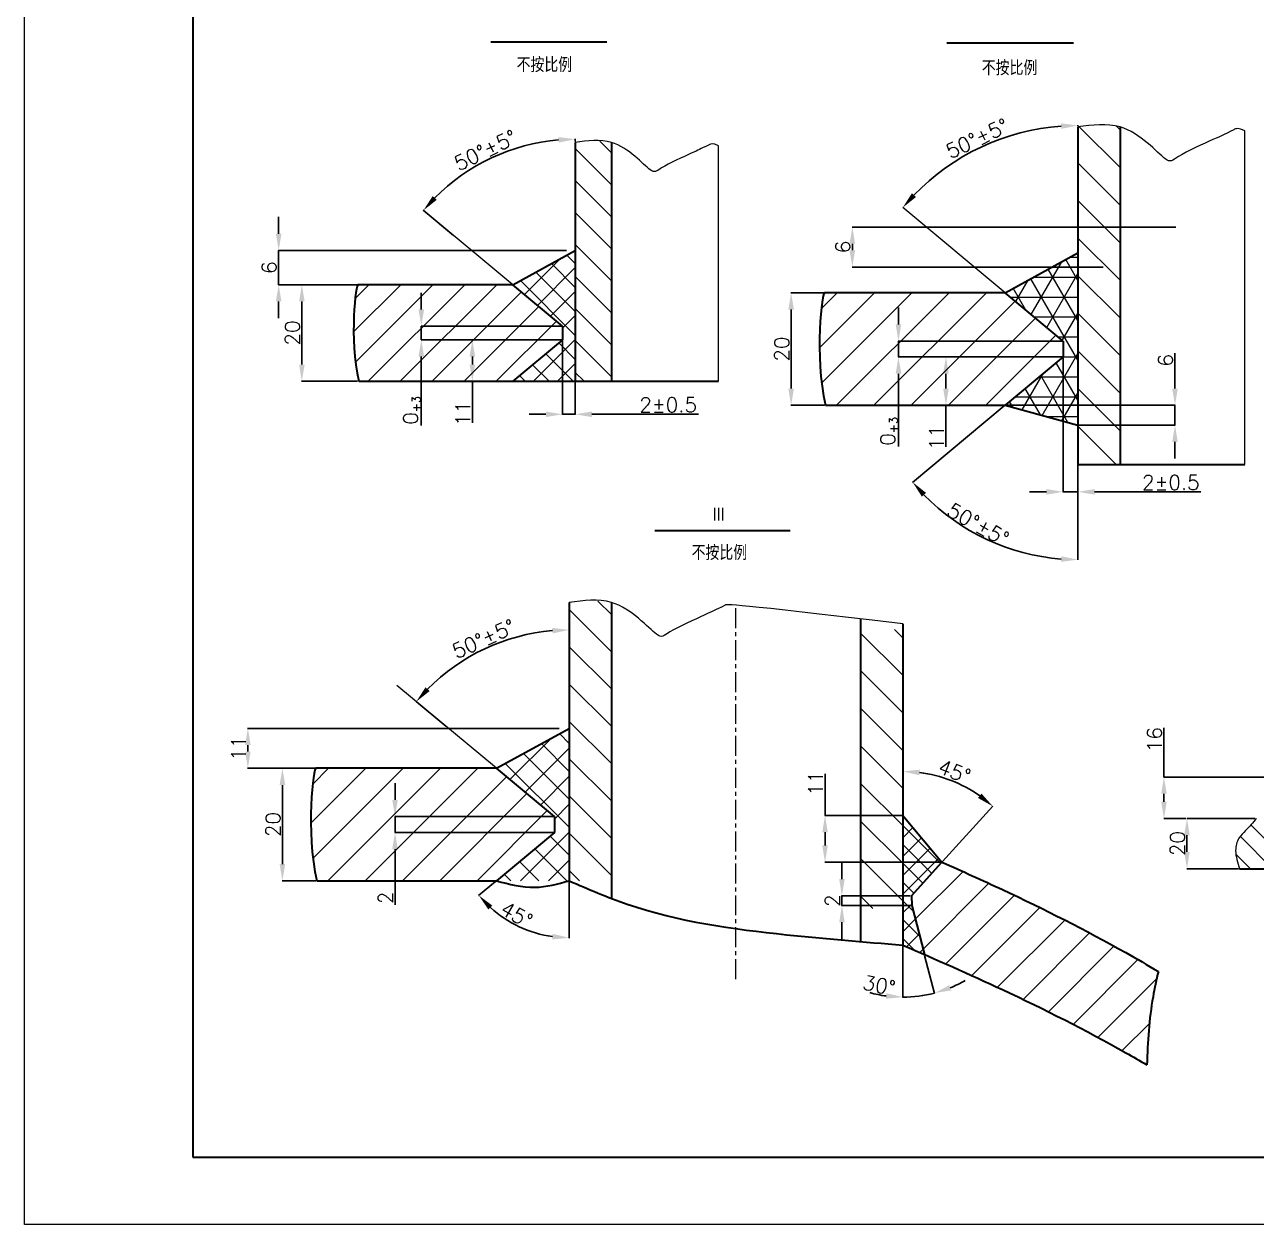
# Model space of a CAD drawing. Header units: millimetres. Extents: x 88585 to 143430, y -18275 to 16697.
# Drawn here: x 88585 to 94473, y -2394 to 3338 of the extents above; entities that cross this region are included whole.
import ezdxf
from ezdxf.enums import TextEntityAlignment as Align

# ---------------------------------------------------------------- set-up
doc = ezdxf.new("R2010")
doc.units = ezdxf.units.MM
doc.header["$PDMODE"] = 35
doc.linetypes.add('CENTER', pattern=[50.8, 31.75, -6.35, 6.35, -6.35])
doc.linetypes.add('CENTERX2', pattern=[4, 2.5, -0.5, 0.5, -0.5])
doc.layers.get('Defpoints').update_dxf_attribs({"lineweight": 15})
for name, color, linetype, lineweight in [('中心线', 1, 'CENTERX2', 15), ('图层1', 3, 'Continuous', 15), ('图层2', 1, 'CENTER', 15), ('粗实线', 250, 'Continuous', 30)]:
    doc.layers.add(name, color=color, linetype=linetype, lineweight=lineweight)
doc.layers.add('细线', color=7, linetype='Continuous')
doc.styles.get("Standard").update_dxf_attribs({"font": 'txt.shx', "height": 70, "bigfont": 'hzj.shx'})
doc.dimstyles.new('ISO-25', dxfattribs={"dimtxt": 2.5, "dimasz": 80, "dimexe": 1.25, "dimexo": 10.625, "dimgap": 20, "dimtad": 1, "dimtxsty": 'Standard', "dimcen": 2.5, "dimadec": 0, "dimazin": 0, "dimtfac": 1, "dimtmove": 0, "dimatfit": 3, "dimfxl": 0, "dimarcsym": 0})
doc.dimstyles.new('ISO-25$0', dxfattribs={"dimscale": 0.5, "dimtxt": 400, "dimasz": 3, "dimexe": 0.5, "dimexo": 0.625, "dimgap": 3, "dimtad": 1, "dimzin": 9, "dimdsep": 46, "dimtxsty": 'Standard', "dimcen": 2.5, "dimadec": 0, "dimazin": 0, "dimtfac": 1, "dimtmove": 0, "dimatfit": 3, "dimfxl": 0, "dimtolj": 1, "dimtzin": 0, "dimarcsym": 0})

# ---------------------------------------------------------------- blocks, each defined once
blk = doc.blocks.new('*D55')
at = {"layer": 'Defpoints', "color": 0}
for p in [(91157, 1897.3), (90481.7, 1832.5), (91157, 1832.5)]:
    blk.add_point(p, dxfattribs=at)
at = {"layer": '图层1', "color": 0, "lineweight": -2}
for p, q in [((90481.7, 1977.3), (90481.7, 2057.3)), ((91152, 1897.3), (90480.4, 1897.3)), ((90481.7, 1897.3), (90481.7, 1832.5)), ((91152, 1832.5), (90480.4, 1832.5)), ((90481.7, 1752.5), (90481.7, 1423.5))]:
    blk.add_line(p, q, dxfattribs=at)
at = {"layer": '图层1', "color": 0}
for points in [[(90468.3, 1977.3), (90495, 1977.3), (90481.7, 1897.3)], [(90468.3, 1752.5), (90495, 1752.5), (90481.7, 1832.5)]]:
    blk.add_solid(points, dxfattribs=at)
at = {"layer": '图层1', "color": 0, "insert": (90436.7, 1495.4), "char_height": 70, "attachment_point": 5, "rotation": 90}
blk.add_mtext('\\A1;0{\\H0.56x;\\S^ +3;}', dxfattribs=at)
blk = doc.blocks.new('*D56')
at = {"layer": 'Defpoints', "color": 0}
for p in [(91157, 1832.5), (91217.5, 1634.3), (91217.5, 1476.5)]:
    blk.add_point(p, dxfattribs=at)
at = {"layer": '图层1', "color": 0, "lineweight": -2}
for p, q in [((91157, 1827.5), (91157, 1475.3)), ((91217.5, 1629.3), (91217.5, 1475.3)), ((91077, 1476.5), (90997, 1476.5)), ((91157, 1476.5), (91217.5, 1476.5)), ((91297.5, 1476.5), (91806, 1476.5))]:
    blk.add_line(p, q, dxfattribs=at)
at = {"layer": '图层1', "color": 0}
for points in [[(91077, 1489.8), (91077, 1463.2), (91157, 1476.5)], [(91297.5, 1489.8), (91297.5, 1463.2), (91217.5, 1476.5)]]:
    blk.add_solid(points, dxfattribs=at)
at = {"layer": '图层1', "color": 0, "insert": (91661.8, 1521.5), "char_height": 70, "attachment_point": 5}
blk.add_mtext('2%%p0.5', dxfattribs=at)
blk = doc.blocks.new('*D57')
at = {"layer": 'Defpoints', "color": 0}
for p in [(91157, 1832.5), (90725.7, 1634.3), (90918.9, 1634.3)]:
    blk.add_point(p, dxfattribs=at)
at = {"layer": '图层1', "color": 0, "lineweight": -2}
for p, q in [((91152, 1832.5), (90724.4, 1832.5)), ((90725.7, 1752.5), (90725.7, 1714.3)), ((90913.9, 1634.3), (90724.4, 1634.3)), ((90725.7, 1634.3), (90725.7, 1435.3))]:
    blk.add_line(p, q, dxfattribs=at)
at = {"layer": '图层1', "color": 0}
for points in [[(90712.4, 1752.5), (90739, 1752.5), (90725.7, 1832.5)], [(90712.4, 1714.3), (90739, 1714.3), (90725.7, 1634.3)]]:
    blk.add_solid(points, dxfattribs=at)
at = {"layer": '图层1', "color": 0, "insert": (90680.7, 1480.3), "char_height": 70, "attachment_point": 5, "rotation": 90}
blk.add_mtext('11', dxfattribs=at)
blk = doc.blocks.new('*D62')
at = {"layer": 'Defpoints', "color": 0}
for p in [(91217.5, 2775.5), (90945.6, 2751), (90639.6, 2328.1), (90918.9, 2095.5), (91217.5, 1634.3)]:
    blk.add_point(p, dxfattribs=at)
at = {"layer": '图层1', "color": 0, "lineweight": -2}
for p, q in [((91217.5, 2780.5), (91217.5, 2792.2)), ((90635.7, 2331.3), (90491, 2451.8))]:
    blk.add_line(p, q, dxfattribs=at)
blk.add_arc((91217.5, 1846.9), 944.1, 94.85666, 135.36368, dxfattribs=at)
at = {"layer": '图层1', "color": 0}
for points in [[(91137, 2800.9), (91138.2, 2774.3), (91217.5, 2791)], [(90555.6, 2501.3), (90535.9, 2519.2), (90492, 2451)]]:
    blk.add_solid(points, dxfattribs=at)
at = {"layer": '图层1', "color": 0, "insert": (90788, 2737.8), "char_height": 70, "attachment_point": 5, "rotation": 25.74165}
blk.add_mtext('50%%d%%p5%%d', dxfattribs=at)
blk = doc.blocks.new('*D63')
at = {"layer": 'Defpoints', "color": 0}
for p in [(91181, 2259.2), (89799.8, 2095.5), (90882.4, 2095.5)]:
    blk.add_point(p, dxfattribs=at)
at = {"layer": '图层1', "color": 0, "lineweight": -2}
for p, q in [((89799.8, 2339.2), (89799.8, 2419.2)), ((91176, 2259.2), (89798.6, 2259.2)), ((89799.8, 2259.2), (89799.8, 2095.5)), ((90877.4, 2095.5), (89798.6, 2095.5)), ((89799.8, 2015.5), (89799.8, 1935.5))]:
    blk.add_line(p, q, dxfattribs=at)
at = {"layer": '图层1', "color": 0}
for points in [[(89786.5, 2339.2), (89813.2, 2339.2), (89799.8, 2259.2)], [(89786.5, 2015.5), (89813.2, 2015.5), (89799.8, 2095.5)]]:
    blk.add_solid(points, dxfattribs=at)
at = {"layer": '图层1', "color": 0, "insert": (89754.8, 2177.4), "char_height": 70, "attachment_point": 5, "rotation": 90}
blk.add_mtext('6', dxfattribs=at)
blk = doc.blocks.new('*D64')
at = {"layer": 'Defpoints', "color": 0}
for p in [(90033.1, 2095.5), (89910.6, 1634.3), (90182.4, 1634.3)]:
    blk.add_point(p, dxfattribs=at)
at = {"layer": '图层1', "color": 0, "lineweight": -2}
for p, q in [((90028.1, 2095.5), (89909.3, 2095.5)), ((89910.6, 2015.5), (89910.6, 1714.3)), ((90177.4, 1634.3), (89909.3, 1634.3))]:
    blk.add_line(p, q, dxfattribs=at)
at = {"layer": '图层1', "color": 0}
for points in [[(89897.3, 2015.5), (89923.9, 2015.5), (89910.6, 2095.5)], [(89897.3, 1714.3), (89923.9, 1714.3), (89910.6, 1634.3)]]:
    blk.add_solid(points, dxfattribs=at)
at = {"layer": '图层1', "color": 0, "insert": (89865.6, 1864.9), "char_height": 70, "attachment_point": 5, "rotation": 90}
blk.add_mtext('20', dxfattribs=at)
blk = doc.blocks.new('*D65')
at = {"layer": 'Defpoints', "color": 0}
for p in [(93549.7, 1826), (92762.6, 1750.4), (93549.7, 1750.4)]:
    blk.add_point(p, dxfattribs=at)
at = {"layer": '图层1', "color": 0, "lineweight": -2}
for p, q in [((92762.6, 1906), (92762.6, 1986)), ((93544.7, 1826), (92761.4, 1826)), ((92762.6, 1826), (92762.6, 1750.4)), ((93544.7, 1750.4), (92761.4, 1750.4)), ((92762.6, 1670.4), (92762.6, 1323.4))]:
    blk.add_line(p, q, dxfattribs=at)
at = {"layer": '图层1', "color": 0}
for points in [[(92749.3, 1906), (92776, 1906), (92762.6, 1826)], [(92749.3, 1670.4), (92776, 1670.4), (92762.6, 1750.4)]]:
    blk.add_solid(points, dxfattribs=at)
at = {"layer": '图层1', "color": 0, "insert": (92717.6, 1395.2), "char_height": 70, "attachment_point": 5, "rotation": 90}
blk.add_mtext('\\A1;0{\\H0.56x;\\S^ +3;}', dxfattribs=at)
blk = doc.blocks.new('*D66')
at = {"layer": 'Defpoints', "color": 0}
for p in [(93549.7, 1750.4), (93620.3, 1361.9), (93620.3, 1106)]:
    blk.add_point(p, dxfattribs=at)
at = {"layer": '图层1', "color": 0, "lineweight": -2}
for p, q in [((93549.7, 1745.4), (93549.7, 1104.7)), ((93620.3, 1356.9), (93620.3, 1104.7)), ((93469.7, 1106), (93389.7, 1106)), ((93549.7, 1106), (93620.3, 1106)), ((93700.3, 1106), (94208.7, 1106))]:
    blk.add_line(p, q, dxfattribs=at)
at = {"layer": '图层1', "color": 0}
for points in [[(93469.7, 1119.3), (93469.7, 1092.6), (93549.7, 1106)], [(93700.3, 1119.3), (93700.3, 1092.6), (93620.3, 1106)]]:
    blk.add_solid(points, dxfattribs=at)
at = {"layer": '图层1', "color": 0, "insert": (94064.5, 1151), "char_height": 70, "attachment_point": 5}
blk.add_mtext('2%%p0.5', dxfattribs=at)
blk = doc.blocks.new('*D67')
at = {"layer": 'Defpoints', "color": 0}
for p in [(93549.7, 1750.4), (92989.5, 1519.4), (93272.2, 1519.4)]:
    blk.add_point(p, dxfattribs=at)
at = {"layer": '图层1', "color": 0, "lineweight": -2}
for p, q in [((93544.7, 1750.4), (92988.2, 1750.4)), ((92989.5, 1670.4), (92989.5, 1599.4)), ((93267.2, 1519.4), (92988.2, 1519.4)), ((92989.5, 1519.4), (92989.5, 1320.4))]:
    blk.add_line(p, q, dxfattribs=at)
at = {"layer": '图层1', "color": 0}
for points in [[(92976.1, 1670.4), (93002.8, 1670.4), (92989.5, 1750.4)], [(92976.1, 1599.4), (93002.8, 1599.4), (92989.5, 1519.4)]]:
    blk.add_solid(points, dxfattribs=at)
at = {"layer": '图层1', "color": 0, "insert": (92944.5, 1365.4), "char_height": 70, "attachment_point": 5, "rotation": 90}
blk.add_mtext('11', dxfattribs=at)
blk = doc.blocks.new('*D68')
at = {"layer": 'Defpoints', "color": 0}
for p in [(93620.3, 2849.5), (93306.5, 2810.3), (92783.2, 2464.2), (93272.2, 2057), (93620.3, 1519.4)]:
    blk.add_point(p, dxfattribs=at)
at = {"layer": '图层1', "color": 0, "lineweight": -2}
blk.add_line((93620.3, 2854.5), (93620.3, 2857.7), dxfattribs=at)
blk.add_arc((93620.3, 1767.3), 1089.2, 94.20941, 136.01093, dxfattribs=at)
at = {"layer": '图层1', "color": 0}
for points in [[(93539.8, 2866.8), (93540.8, 2840.2), (93620.3, 2856.4)], [(92846.6, 2514.8), (92826.7, 2532.6), (92783.2, 2464.2)]]:
    blk.add_solid(points, dxfattribs=at)
at = {"layer": '图层1', "color": 0, "insert": (93139, 2794.2), "char_height": 70, "attachment_point": 5, "rotation": 25.11017}
blk.add_mtext('50%%d%%p5%%d', dxfattribs=at)
blk = doc.blocks.new('*D69')
at = {"layer": 'Defpoints', "color": 0}
for p in [(94093.7, 2371), (92542.2, 2180.2), (93745.7, 2180.2)]:
    blk.add_point(p, dxfattribs=at)
at = {"layer": '图层1', "color": 0, "lineweight": -2}
for p, q in [((94088.7, 2371), (92540.9, 2371)), ((92542.2, 2291), (92542.2, 2260.2)), ((93740.7, 2180.2), (92540.9, 2180.2))]:
    blk.add_line(p, q, dxfattribs=at)
at = {"layer": '图层1', "color": 0}
for points in [[(92528.8, 2291), (92555.5, 2291), (92542.2, 2371)], [(92528.8, 2260.2), (92555.5, 2260.2), (92542.2, 2180.2)]]:
    blk.add_solid(points, dxfattribs=at)
at = {"layer": '图层1', "color": 0, "insert": (92497.2, 2275.6), "char_height": 70, "attachment_point": 5, "rotation": 90}
blk.add_mtext('6', dxfattribs=at)
blk = doc.blocks.new('*D70')
at = {"layer": 'Defpoints', "color": 0}
for p in [(92409.2, 2057), (92249.5, 1519.4), (92413.8, 1519.4)]:
    blk.add_point(p, dxfattribs=at)
at = {"layer": '图层1', "color": 0, "lineweight": -2}
for p, q in [((92404.2, 2057), (92248.3, 2057)), ((92249.5, 1977), (92249.5, 1599.4)), ((92408.8, 1519.4), (92248.3, 1519.4))]:
    blk.add_line(p, q, dxfattribs=at)
at = {"layer": '图层1', "color": 0}
for points in [[(92236.2, 1977), (92262.8, 1977), (92249.5, 2057)], [(92236.2, 1599.4), (92262.8, 1599.4), (92249.5, 1519.4)]]:
    blk.add_solid(points, dxfattribs=at)
at = {"layer": '图层1', "color": 0, "insert": (92204.5, 1788.2), "char_height": 70, "attachment_point": 5, "rotation": 90}
blk.add_mtext('20', dxfattribs=at)
blk = doc.blocks.new('*D75')
at = {"layer": 'Defpoints', "color": 0}
for p in [(93620.3, 2849.5), (93549.7, 1750.4), (93272.2, 1519.4), (93620.3, 1236.8), (93324.3, 825.3)]:
    blk.add_point(p, dxfattribs=at)
at = {"layer": '图层1', "color": 0, "lineweight": -2}
for p, q in [((93268.4, 1516.2), (92829.7, 1151)), ((93620.3, 1231.8), (93620.3, 780.5))]:
    blk.add_line(p, q, dxfattribs=at)
blk.add_arc((93620.3, 1809.2), 1027.4, 224.24232, 265.53735, dxfattribs=at)
at = {"layer": '图层1', "color": 0}
for points in [[(92874.3, 1083.5), (92894.2, 1101.3), (92830.7, 1151.8)], [(93540.8, 798.2), (93539.8, 771.6), (93620.3, 781.8)]]:
    blk.add_solid(points, dxfattribs=at)
at = {"layer": '图层1', "color": 0, "insert": (93143.8, 950.1), "char_height": 70, "attachment_point": 5, "rotation": 330.98884}
blk.add_mtext('50%%D%%P5%%D', dxfattribs=at)
blk = doc.blocks.new('*D76')
at = {"layer": 'Defpoints', "color": 0}
for p in [(93272.2, 1519.4), (93620.3, 1424.5), (94084.5, 1424.5)]:
    blk.add_point(p, dxfattribs=at)
at = {"layer": '图层1', "color": 0, "lineweight": -2}
for p, q in [((94084.5, 1599.4), (94084.5, 1767.8)), ((93277.2, 1519.4), (94085.8, 1519.4)), ((94084.5, 1424.5), (94084.5, 1519.4)), ((93625.3, 1424.5), (94085.8, 1424.5)), ((94084.5, 1344.5), (94084.5, 1264.5))]:
    blk.add_line(p, q, dxfattribs=at)
at = {"layer": '图层1', "color": 0}
for points in [[(94071.2, 1599.4), (94097.8, 1599.4), (94084.5, 1519.4)], [(94071.2, 1344.5), (94097.8, 1344.5), (94084.5, 1424.5)]]:
    blk.add_solid(points, dxfattribs=at)
at = {"layer": '图层1', "color": 0, "insert": (94039.5, 1734.4), "char_height": 70, "attachment_point": 5, "rotation": 90}
blk.add_mtext('6', dxfattribs=at)
blk = doc.blocks.new('*D71')
at = {"layer": 'Defpoints', "color": 0}
for p in [(91118, -445.8), (90356.1, -521.4), (91118, -521.4)]:
    blk.add_point(p, dxfattribs=at)
at = {"layer": '图层1', "color": 0, "lineweight": -2}
for p, q in [((90356.1, -365.8), (90356.1, -285.8)), ((91113, -445.8), (90354.8, -445.8)), ((90356.1, -445.8), (90356.1, -521.4)), ((91113, -521.4), (90354.8, -521.4)), ((90356.1, -601.4), (90356.1, -867.5))]:
    blk.add_line(p, q, dxfattribs=at)
at = {"layer": '图层1', "color": 0}
for points in [[(90342.8, -365.8), (90369.4, -365.8), (90356.1, -445.8)], [(90342.8, -601.4), (90369.4, -601.4), (90356.1, -521.4)]]:
    blk.add_solid(points, dxfattribs=at)
at = {"layer": '图层1', "color": 0, "insert": (90311.1, -834.1), "char_height": 70, "attachment_point": 5, "rotation": 90}
blk.add_mtext('2', dxfattribs=at)
blk = doc.blocks.new('*D72')
at = {"layer": 'Defpoints', "color": 0}
for p in [(91188.5, 577.6), (90664, 288.4), (90603, -17.1), (90840.5, -214.8), (91188.5, -752.4)]:
    blk.add_point(p, dxfattribs=at)
at = {"layer": '图层1', "color": 0, "lineweight": -2}
blk.add_line((90599.1, -13.9), (90456.9, 104.6), dxfattribs=at)
blk.add_arc((91188.5, -504.6), 950.8, 94.82233, 135.39801, dxfattribs=at)
at = {"layer": '图层1', "color": 0}
for points in [[(91108, 456.2), (91109.2, 429.5), (91188.5, 446.2)], [(90521.5, 154.1), (90501.7, 172), (90457.8, 103.8)]]:
    blk.add_solid(points, dxfattribs=at)
at = {"layer": '图层1', "color": 0, "insert": (90780.1, 403.6), "char_height": 70, "attachment_point": 5, "rotation": 24.21713}
blk.add_mtext('50%%d%%p5%%d', dxfattribs=at)
blk = doc.blocks.new('*D73')
at = {"layer": 'Defpoints', "color": 0}
for p in [(91146, -24.1), (89652.6, -214.8), (90797.9, -214.8)]:
    blk.add_point(p, dxfattribs=at)
at = {"layer": '图层1', "color": 0, "lineweight": -2}
for p, q in [((91141, -24.1), (89651.3, -24.1)), ((89652.6, -104.1), (89652.6, -134.8)), ((90792.9, -214.8), (89651.3, -214.8))]:
    blk.add_line(p, q, dxfattribs=at)
at = {"layer": '图层1', "color": 0}
for points in [[(89639.2, -104.1), (89665.9, -104.1), (89652.6, -24.1)], [(89639.2, -134.8), (89665.9, -134.8), (89652.6, -214.8)]]:
    blk.add_solid(points, dxfattribs=at)
at = {"layer": '图层1', "color": 0, "insert": (89607.6, -119.5), "char_height": 70, "attachment_point": 5, "rotation": 90}
blk.add_mtext('11', dxfattribs=at)
blk = doc.blocks.new('*D74')
at = {"layer": 'Defpoints', "color": 0}
for p in [(89808.1, -214.8), (89817.8, -752.4), (89982.1, -752.4)]:
    blk.add_point(p, dxfattribs=at)
at = {"layer": '图层1', "color": 0, "lineweight": -2}
for p, q in [((89813.1, -214.8), (89819, -214.8)), ((89817.8, -294.8), (89817.8, -672.4)), ((89977.1, -752.4), (89816.5, -752.4))]:
    blk.add_line(p, q, dxfattribs=at)
at = {"layer": '图层1', "color": 0}
for points in [[(89804.4, -294.8), (89831.1, -294.8), (89817.8, -214.8)], [(89804.4, -672.4), (89831.1, -672.4), (89817.8, -752.4)]]:
    blk.add_solid(points, dxfattribs=at)
at = {"layer": '图层1', "color": 0, "insert": (89772.8, -483.6), "char_height": 70, "attachment_point": 5, "rotation": 90}
blk.add_mtext('20', dxfattribs=at)
blk = doc.blocks.new('*D77')
at = {"layer": 'Defpoints', "color": 0}
for p in [(91188.5, 577.6), (91118, -521.4), (90840.5, -752.4), (91188.5, -752.4), (91026.6, -1001.2)]:
    blk.add_point(p, dxfattribs=at)
at = {"layer": '图层1', "color": 0, "lineweight": -2}
for p, q in [((90836.7, -755.6), (90755.4, -823.3)), ((91188.5, -757.4), (91188.5, -1026.2))]:
    blk.add_line(p, q, dxfattribs=at)
blk.add_arc((91188.5, -462.7), 562.3, 227.93822, 261.84145, dxfattribs=at)
at = {"layer": '图层1', "color": 0}
for points in [[(90802.2, -889.4), (90821.4, -870.9), (90756.4, -822.5)], [(91109.7, -1006), (91107.8, -1032.6), (91188.5, -1025)]]:
    blk.add_solid(points, dxfattribs=at)
at = {"layer": '图层1', "color": 0, "insert": (90937.2, -914.8), "char_height": 70, "attachment_point": 5, "rotation": 330.93462}
blk.add_mtext('45%%d', dxfattribs=at)
blk = doc.blocks.new('*D78')
at = {"layer": 'Defpoints', "color": 0}
for p in [(92783.3, 475), (93085.5, -305.8), (92970.5, -663.6), (92824.3, -824.3), (92783.3, -1059.6)]:
    blk.add_point(p, dxfattribs=at)
at = {"layer": '图层1', "color": 0, "lineweight": -2}
blk.add_line((92973.9, -659.9), (93214.5, -395.5), dxfattribs=at)
blk.add_arc((92783.3, -869.4), 639.5, 54.87631, 82.82724, dxfattribs=at)
at = {"layer": '图层1', "color": 0}
for points in [[(92862.3, -248.2), (92864, -221.6), (92783.3, -229.9)], [(93159.6, -336), (93142.9, -356.8), (93213.7, -396.4)]]:
    blk.add_solid(points, dxfattribs=at)
at = {"layer": '图层1', "color": 0, "insert": (93030.3, -231), "char_height": 70, "attachment_point": 5, "rotation": 338.85178}
blk.add_mtext('45%%D', dxfattribs=at)
blk = doc.blocks.new('*D79')
at = {"layer": 'Defpoints', "color": 0}
for p in [(92783.3, -440.7), (92411.6, -663.6), (92970.5, -663.6)]:
    blk.add_point(p, dxfattribs=at)
at = {"layer": '图层1', "color": 0, "lineweight": -2}
for p, q in [((92411.6, -440.7), (92411.6, -241.7)), ((92778.3, -440.7), (92410.4, -440.7)), ((92411.6, -583.6), (92411.6, -520.7)), ((92965.5, -663.6), (92410.4, -663.6))]:
    blk.add_line(p, q, dxfattribs=at)
at = {"layer": '图层1', "color": 0}
for points in [[(92398.3, -520.7), (92424.9, -520.7), (92411.6, -440.7)], [(92398.3, -583.6), (92424.9, -583.6), (92411.6, -663.6)]]:
    blk.add_solid(points, dxfattribs=at)
at = {"layer": '图层1', "color": 0, "insert": (92366.6, -286.7), "char_height": 70, "attachment_point": 5, "rotation": 90}
blk.add_mtext('11', dxfattribs=at)
blk = doc.blocks.new('*D80')
at = {"layer": 'Defpoints', "color": 0}
for p in [(92783.3, 475), (92826, -870.6), (92783.3, -1059.6), (92886.5, -1104.6), (92884.5, -1299.6)]:
    blk.add_point(p, dxfattribs=at)
at = {"layer": '图层1', "color": 0, "lineweight": -2}
for p, q in [((92783.3, -1064.6), (92783.3, -1309.4)), ((92887.8, -1109.4), (92934.5, -1290.2))]:
    blk.add_line(p, q, dxfattribs=at)
for start, end in [(292.10067, 299.71097), (254.77938, 262.38969), (270, 284.49036)]:
    blk.add_arc((92783.3, -705.4), 602.7, start, end, dxfattribs=at)
at = {"layer": '图层1', "color": 0}
for points in [[(92704.4, -1289.5), (92702.6, -1316.1), (92783.3, -1308.1)], [(93014.3, -1276.5), (93005.9, -1251.2), (92934.1, -1289)]]:
    blk.add_solid(points, dxfattribs=at)
at = {"layer": '图层1', "color": 0, "insert": (92670.3, -1251.6), "char_height": 70, "attachment_point": 5, "rotation": 348.30813}
blk.add_mtext('30%%d', dxfattribs=at)
blk = doc.blocks.new('*D81')
at = {"layer": 'Defpoints', "color": 0}
for p in [(92824.3, -824.3), (92492.4, -870.6), (92826, -870.6)]:
    blk.add_point(p, dxfattribs=at)
at = {"layer": '图层1', "color": 0, "lineweight": -2}
for p, q in [((92492.4, -744.3), (92492.4, -664.3)), ((92819.3, -824.3), (92491.1, -824.3)), ((92492.4, -824.3), (92492.4, -870.6)), ((92821, -870.6), (92491.1, -870.6)), ((92492.4, -950.6), (92492.4, -1030.6))]:
    blk.add_line(p, q, dxfattribs=at)
at = {"layer": '图层1', "color": 0}
for points in [[(92479.1, -744.3), (92505.7, -744.3), (92492.4, -824.3)], [(92479.1, -950.6), (92505.7, -950.6), (92492.4, -870.6)]]:
    blk.add_solid(points, dxfattribs=at)
at = {"layer": '图层1', "color": 0, "insert": (92447.4, -847.5), "char_height": 70, "attachment_point": 5, "rotation": 90}
blk.add_mtext('2', dxfattribs=at)
blk = doc.blocks.new('*D88')
at = {"layer": 'Defpoints', "color": 0}
for p in [(94723.9, -256.6), (94031.8, -454.6), (94141.7, -454.6)]:
    blk.add_point(p, dxfattribs=at)
at = {"layer": '图层1', "color": 0, "lineweight": -2}
for p, q in [((94031.8, -256.6), (94031.8, -21.5)), ((94718.9, -256.6), (94030.6, -256.6)), ((94031.8, -374.6), (94031.8, -336.6)), ((94136.7, -454.6), (94030.6, -454.6))]:
    blk.add_line(p, q, dxfattribs=at)
at = {"layer": '图层1', "color": 0}
for points in [[(94018.5, -336.6), (94045.1, -336.6), (94031.8, -256.6)], [(94018.5, -374.6), (94045.1, -374.6), (94031.8, -454.6)]]:
    blk.add_solid(points, dxfattribs=at)
at = {"layer": '图层1', "color": 0, "insert": (93986.8, -78.2), "char_height": 70, "attachment_point": 5, "rotation": 90}
blk.add_mtext('16', dxfattribs=at)
blk = doc.blocks.new('*D89')
at = {"layer": 'Defpoints', "color": 0}
for p in [(94473.5, -454.6), (94141.7, -694.6), (94393.4, -694.6)]:
    blk.add_point(p, dxfattribs=at)
at = {"layer": '图层1', "color": 0, "lineweight": -2}
for p, q in [((94468.5, -454.6), (94140.4, -454.6)), ((94141.7, -534.6), (94141.7, -614.6)), ((94388.4, -694.6), (94140.4, -694.6))]:
    blk.add_line(p, q, dxfattribs=at)
at = {"layer": '图层1', "color": 0}
for points in [[(94128.3, -534.6), (94155, -534.6), (94141.7, -454.6)], [(94128.3, -614.6), (94155, -614.6), (94141.7, -694.6)]]:
    blk.add_solid(points, dxfattribs=at)
at = {"layer": '图层1', "color": 0, "insert": (94096.7, -574.6), "char_height": 70, "attachment_point": 5, "rotation": 90}
blk.add_mtext('20', dxfattribs=at)

msp = doc.modelspace()

# ---------------------------------------------------------------- hatches: boundary and pattern name
at = {"layer": '图层1'}
h = msp.add_hatch(dxfattribs=at)
h.set_pattern_fill('ANSI31', color=256, scale=40, angle=90, style=0)
h.set_pattern_definition([(135, (128418.24, -192867.33), (-89.80256, -89.80256), [])])
edge = h.paths.add_edge_path()
edge.add_spline(control_points=[(93821.859, 2849.508), (93759.195, 2867.997), (93689.727, 2858.753), (93620.259, 2849.508)], knot_values=[142.70438437, 142.70438437, 142.70438437, 142.70438437, 146.70438437, 146.70438437, 146.70438437, 146.70438437], degree=3, periodic=0)
edge.add_line((93620.259, 2849.508), (93620.259, 1236.766))
edge.add_line((93620.259, 1236.766), (93821.859, 1236.766))
edge.add_line((93821.859, 1236.766), (93821.859, 2849.508))
h = msp.add_hatch(dxfattribs=at)
h.set_pattern_fill('ANSI31', color=256, scale=864.864, angle=90, style=0)
h.set_pattern_definition([(135, (17959.33, -45235.55), (-76.4439, -76.4439), [])])
edge = h.paths.add_edge_path()
edge.add_spline(control_points=[(91390.5, 2775.475), (91335.827, 2785.775), (91276.677, 2780.625), (91217.527, 2775.475)], knot_values=[1833.19680627, 1833.19680627, 1833.19680627, 1833.19680627, 1893.19680627, 1893.19680627, 1893.19680627, 1893.19680627], degree=3, periodic=0)
edge.add_line((91217.527, 2775.475), (91217.527, 1634.263))
edge.add_line((91217.527, 1634.263), (91390.5, 1634.263))
edge.add_line((91390.5, 1634.263), (91390.5, 2775.475))
h = msp.add_hatch(dxfattribs=at)
h.set_pattern_fill('ANSI37', color=256, scale=648.648, angle=-90, style=0)
h.set_pattern_definition([(315, (106248.84, -19828.41), (57.33292, 57.33292), []), (45, (106248.84, -19828.41), (-57.33292, 57.33292), [])])
h.paths.add_polyline_path([(91217.527, 2259.217), (90918.93, 2095.524), (91156.986, 1897.326), (91156.986, 1832.461), (90918.93, 1634.263), (91217.527, 1634.263)])
h = msp.add_hatch(dxfattribs=at)
h.set_pattern_fill('NET3', color=256, scale=30, style=0)
h.set_pattern_definition([(0, (108678.6, -83783.6), (0, 95.25), []), (60, (108678.6, -83783.6), (-82.48892, 47.625), []), (120, (108678.6, -83783.6), (-82.48892, -47.625), [])])
h.paths.add_polyline_path([(93620.259, 2247.81), (93272.244, 2057.025), (93549.699, 1826.025), (93549.699, 1750.425), (93272.244, 1519.425), (93620.259, 1424.466)])
h = msp.add_hatch(dxfattribs=at)
h.set_pattern_fill('ANSI31', color=256, scale=864.864, style=0)
h.set_pattern_definition([(45, (107941.31, -20097.59), (-76.4439, 76.4439), [])])
edge = h.paths.add_edge_path()
edge.add_spline(control_points=[(90178.456, 2095.524), (90166.139, 2085.239), (90137.685, 1828.456), (90182.426, 1634.263)], knot_values=[38.00474285, 38.00474285, 38.00474285, 38.00474285, 48.61686356, 48.61686356, 48.61686356, 48.61686356], degree=3, periodic=0)
edge.add_line((90182.426, 1634.263), (90494.171, 1634.263))
edge.add_line((90494.171, 1634.263), (90918.93, 1634.263))
edge.add_line((90918.93, 1634.263), (91156.986, 1832.461))
edge.add_line((91156.986, 1832.461), (91156.986, 1897.326))
edge.add_line((91156.986, 1897.326), (90918.93, 2095.524))
edge.add_line((90918.93, 2095.524), (90178.456, 2095.524))
h.paths.add_polyline_path([(90434.01, 1989.848), (90434.01, 2100.118), (90628.604, 2100.118), (90628.604, 1989.848)], flags=9)
h.paths.add_polyline_path([(90452.258, 1632.166), (90452.258, 1818.112), (90646.853, 1818.112), (90646.853, 1632.166)], flags=9)
h = msp.add_hatch(dxfattribs=at)
h.set_pattern_fill('ANSI31', color=256, scale=1008, style=0)
h.set_pattern_definition([(45, (113111.85, -23809.07), (-89.09545, 89.09545), [])])
edge = h.paths.add_edge_path()
edge.add_spline(control_points=[(92409.221, 2057.025), (92394.866, 2045.038), (92361.703, 1745.757), (92413.848, 1519.425)], knot_values=[38.00474285, 38.00474285, 38.00474285, 38.00474285, 48.61686356, 48.61686356, 48.61686356, 48.61686356], degree=3, periodic=0)
edge.add_line((92413.848, 1519.425), (92777.187, 1519.425))
edge.add_line((92777.187, 1519.425), (93272.244, 1519.425))
edge.add_line((93272.244, 1519.425), (93549.699, 1750.425))
edge.add_line((93549.699, 1750.425), (93549.699, 1826.025))
edge.add_line((93549.699, 1826.025), (93272.244, 2057.025))
edge.add_line((93272.244, 2057.025), (92409.221, 2057.025))
h.paths.add_polyline_path([(92707.069, 1933.86), (92707.069, 2062.38), (92933.869, 2062.38), (92933.869, 1933.86)], flags=9)
h.paths.add_polyline_path([(92728.338, 1516.981), (92728.338, 1733.701), (92955.138, 1733.701), (92955.138, 1516.981)], flags=9)
h = msp.add_hatch(dxfattribs=at)
h.set_pattern_fill('ANSI31', color=256, scale=1008, angle=90, style=0)
h.set_pattern_definition([(135, (5806.02, -55379.27), (-89.09545, -89.09545), [])])
edge = h.paths.add_edge_path()
edge.add_spline(control_points=[(91390.135, 577.641), (91326.414, 589.646), (91257.475, 583.644), (91188.535, 577.641)], knot_values=[1833.19680627, 1833.19680627, 1833.19680627, 1833.19680627, 1893.19680627, 1893.19680627, 1893.19680627, 1893.19680627], degree=3, periodic=0)
edge.add_line((91188.535, 577.641), (91188.535, -752.443))
edge.add_line((91188.535, -752.443), (91390.135, -752.443))
edge.add_line((91390.135, -752.443), (91390.135, 577.641))
h = msp.add_hatch(dxfattribs=at)
h.set_pattern_fill('ANSI31', color=256, scale=40, angle=90, style=0)
h.set_pattern_definition([(135, (190742.06, -165620.05), (-89.80256, -89.80256), [])])
edge = h.paths.add_edge_path()
edge.add_spline(control_points=[(92581.734, 445.2), (92645.455, 457.205), (92714.394, 451.202), (92783.334, 445.2)], knot_values=[1833.19680627, 1833.19680627, 1833.19680627, 1833.19680627, 1893.19680627, 1893.19680627, 1893.19680627, 1893.19680627], degree=3, periodic=0)
edge.add_line((92783.334, 445.2), (92783.334, -884.884))
edge.add_line((92783.334, -884.884), (92581.734, -884.884))
edge.add_line((92581.734, -884.884), (92581.734, 445.2))
h = msp.add_hatch(dxfattribs=at)
h.set_pattern_fill('ANSI37', color=256, scale=756, angle=-90, style=0)
h.set_pattern_definition([(315, (108707.55, -25767.21), (66.8216, 66.8216), []), (45, (108707.55, -25767.21), (-66.8216, 66.8216), [])])
h.paths.add_polyline_path([(91188.535, -24.057), (90840.52, -214.843), (91117.975, -445.843), (91117.975, -521.443), (90840.52, -752.443), (91188.535, -752.443)])
h = msp.add_hatch(dxfattribs=at)
h.set_pattern_fill('ANSI31', color=256, scale=1008, style=0)
h.set_pattern_definition([(45, (110680.12, -26080.94), (-89.09545, 89.09545), [])])
edge = h.paths.add_edge_path()
edge.add_spline(control_points=[(89977.497, -214.843), (89963.141, -226.829), (89929.979, -526.11), (89982.124, -752.443)], knot_values=[38.00474285, 38.00474285, 38.00474285, 38.00474285, 48.61686356, 48.61686356, 48.61686356, 48.61686356], degree=3, periodic=0)
edge.add_line((89982.124, -752.443), (90345.463, -752.443))
edge.add_line((90345.463, -752.443), (90840.52, -752.443))
edge.add_line((90840.52, -752.443), (91117.975, -521.443))
edge.add_line((91117.975, -521.443), (91117.975, -445.843))
edge.add_line((91117.975, -445.843), (90840.52, -214.843))
edge.add_line((90840.52, -214.843), (89977.497, -214.843))
h.paths.add_polyline_path([(90275.345, -338.007), (90275.345, -209.487), (90502.145, -209.487), (90502.145, -338.007)], flags=9)
h.paths.add_polyline_path([(90296.614, -754.887), (90296.614, -538.167), (90523.414, -538.167), (90523.414, -754.887)], flags=9)
h = msp.add_hatch(dxfattribs=at)
h.set_pattern_fill('ANSI31', color=256, scale=600, angle=90, style=0)
h.set_pattern_definition([(135, (66318.825, -37586.84), (-53.03301, -53.03301), [])])
edge = h.paths.add_edge_path()
edge.add_line((95340.691, -496.579), (95340.691, -454.579))
edge.add_line((95340.691, -454.579), (95064.426, -454.579))
edge.add_line((95064.426, -454.579), (94922.431, -454.579))
edge.add_line((94922.431, -454.579), (94473.486, -454.579))
edge.add_spline(control_points=[(94473.486, -454.579), (94456.712, -474.155), (94429.458, -505.962), (94384.055, -549.454), (94367.041, -617.897), (94384.788, -665.598), (94393.429, -694.579)], knot_values=[0, 0, 0, 0, 38.77726752, 63.00291912, 92.95220468, 137.76091809, 137.76091809, 137.76091809, 137.76091809], degree=3, periodic=0)
edge.add_line((94393.429, -694.579), (94880.862, -694.579))
edge.add_line((94880.862, -694.579), (95105.995, -694.579))
edge.add_line((95105.995, -694.579), (95142.691, -694.579))
edge.add_line((95142.691, -694.579), (95340.691, -496.579))
h = msp.add_hatch(dxfattribs=at)
h.set_pattern_fill('ANSI31', color=256, scale=40, style=0)
h.set_pattern_definition([(45, (190742.06, -165620.05), (-89.80256, 89.80256), [])])
edge = h.paths.add_edge_path()
edge.add_spline(control_points=[(92886.5, -1104.588), (93011.494, -1159.242), (93337.882, -1303.95), (93691.472, -1483.128), (93916.652, -1612.066), (93950.309, -1631.519)], knot_values=[71.39511112, 71.39511112, 71.39511112, 71.39511112, 276.02161745, 606.93729695, 665.24839844, 665.24839844, 665.24839844, 665.24839844], degree=3, periodic=0)
edge.add_spline(control_points=[(93950.309, -1631.519), (93953.642, -1522.322), (93963.31, -1372.327), (93995.38, -1225.786), (94005.195, -1185.525)], knot_values=[82.39004738, 82.39004738, 82.39004738, 82.39004738, 245.62735154, 307.78365189, 307.78365189, 307.78365189, 307.78365189], degree=3, periodic=0)
edge.add_spline(control_points=[(94005.195, -1185.525), (93953.322, -1155.314), (93710.364, -1014.851), (93365.203, -839.944), (93067.369, -706.313), (92970.534, -663.621)], knot_values=[117.28047633, 117.28047633, 117.28047633, 117.28047633, 207.3213423, 538.2370218, 696.97816292, 696.97816292, 696.97816292, 696.97816292], degree=3, periodic=0)
edge.add_line((92970.534, -663.621), (92824.334, -824.313))
edge.add_line((92824.334, -824.313), (92826.032, -870.615))
edge.add_line((92826.032, -870.615), (92886.5, -1104.588))
at = {"layer": '细线'}
h = msp.add_hatch(dxfattribs=at)
h.set_pattern_fill('ANSI37', color=256, scale=20, style=0)
h.set_pattern_definition([(45, (190742.06, -165620.05), (-44.90128, 44.90128), []), (135, (190742.06, -165620.05), (-44.90128, -44.90128), [])])
edge = h.paths.add_edge_path()
edge.add_spline(control_points=[(92783.334, -1059.605), (92817.733, -1074.576), (92852.127, -1089.558), (92886.5, -1104.588)], knot_values=[15.12383011, 15.12383011, 15.12383011, 15.12383011, 71.39511112, 71.39511112, 71.39511112, 71.39511112], degree=3, periodic=0)
edge.add_line((92886.5, -1104.588), (92826.032, -870.615))
edge.add_line((92826.032, -870.615), (92824.334, -824.313))
edge.add_line((92824.334, -824.313), (92970.534, -663.621))
edge.add_line((92970.534, -663.621), (92783.334, -440.656))
edge.add_line((92783.334, -440.656), (92783.334, -1059.605))

# ---------------------------------------------------------------- linework, layer by layer
at = {"layer": '图层1', "color": 7}
for p, q in [((88585.458, -2394.021), (88585.458, 16696.732)), ((115609.882, -2394.021), (88585.458, -2394.021))]:
    msp.add_line(p, q, dxfattribs=at)
at = {"layer": '图层1'}
for p, q in [((94417.659, 1236.766), (94417.659, 2830.858)), ((91901.695, 1634.263), (91901.695, 2759.473)), ((90918.93, 2095.524), (90491.037, 2451.773)), ((93272.244, 2057.025), (92783.233, 2464.16)), ((91217.527, 1634.263), (90182.426, 1634.263)), ((90182.426, 1634.263), (90494.171, 1634.263)), ((93272.244, 1519.425), (92413.848, 1519.425)), ((92413.848, 1519.425), (92777.187, 1519.425)), ((90840.52, -214.843), (90365.398, 180.729)), ((89982.124, -752.443), (90345.463, -752.443))]:
    msp.add_line(p, q, dxfattribs=at)
for points, knots in [([(94417.659, 2830.858), (94387.564, 2847.247), (94310.781, 2809.027), (94313.442, 2810.638), (94077.698, 2703.835), (94055.316, 2660.231), (93866.533, 2882.281), (93689.727, 2858.753), (93620.259, 2849.508)], [119.67453223, 119.67453223, 119.67453223, 119.67453223, 120.75794677, 126.75832878, 132.22467552, 136.52385174, 142.70438437, 146.70438437, 146.70438437, 146.70438437, 146.70438437]), ([(91901.695, 2759.473), (91875.874, 2773.535), (91809.995, 2740.742), (91812.278, 2742.124), (91610.009, 2650.487), (91590.805, 2613.075), (91428.829, 2803.594), (91277.13, 2783.406), (91217.527, 2775.475)], [119.67453223, 119.67453223, 119.67453223, 119.67453223, 120.75794677, 126.75832878, 132.22467552, 136.52385174, 142.70438437, 146.70438437, 146.70438437, 146.70438437, 146.70438437]), ([(92783.334, 474.994), (91953.642, 574.286), (91879.079, 537.173), (91881.718, 538.771), (91645.973, 431.968), (91623.591, 388.364), (91434.808, 610.414), (91258.003, 586.886), (91188.535, 577.641)], [119.77665724, 119.77665724, 119.77665724, 119.77665724, 120.75794677, 126.75832878, 132.22467552, 136.52385174, 142.70438437, 146.70438437, 146.70438437, 146.70438437, 146.70438437]), ([(94473.486, -454.579), (94456.716, -474.154), (94429.468, -505.958), (94384.029, -549.465), (94367.195, -617.837), (94384.284, -665.793), (94393.429, -694.579)], [0, 0, 0, 0, 2.58515117, 4.20019461, 6.19681365, 9.18406121, 9.18406121, 9.18406121, 9.18406121])]:
    msp.add_open_spline(points, degree=3, knots=knots, dxfattribs=at)
at = {"layer": '图层2', "ltscale": 3}
msp.add_line((91985.934, -1222.228), (91985.934, 558.991), dxfattribs=at)
at = {"layer": '粗实线', "color": 7}
for p, q in [((89388.708, 16375.432), (89388.708, -2072.721)), ((90813.677, 3256.218), (91368.955, 3256.218)), ((92993.161, 3251.953), (93599.009, 3251.953)), ((93620.259, 2849.508), (93620.259, 1236.766)), ((93821.859, 2849.508), (93821.859, 1236.766)), ((91217.527, 2775.475), (91217.527, 1634.263)), ((91390.5, 2775.475), (91390.5, 1634.263)), ((90918.93, 2095.524), (91217.527, 2259.217)), ((93272.244, 2057.025), (93620.259, 2247.81)), ((90918.93, 2095.524), (90178.456, 2095.524)), ((91156.986, 1897.326), (90918.93, 2095.524)), ((93272.244, 2057.025), (92409.221, 2057.025)), ((93549.699, 1826.025), (93272.244, 2057.025)), ((91156.986, 1897.326), (91156.986, 1832.461)), ((91156.986, 1832.461), (90918.93, 1634.263)), ((93549.699, 1826.025), (93549.699, 1750.425)), ((93549.699, 1750.425), (93272.244, 1519.425)), ((90182.426, 1634.263), (90818.687, 1634.263)), ((90818.687, 1634.263), (91901.695, 1634.263)), ((92413.848, 1519.425), (93272.244, 1519.425)), ((93272.244, 1519.425), (93620.259, 1424.466)), ((93620.259, 1236.766), (94417.659, 1236.766)), ((91598.052, 920.947), (92244.345, 920.947)), ((91188.535, 577.641), (91188.535, -752.443)), ((91390.135, 577.641), (91390.135, -836.227)), ((92581.734, 498.973), (92581.734, -1043.072)), ((92783.334, 474.994), (92783.334, -1059.605)), ((90840.52, -214.843), (91188.535, -24.057)), ((90840.52, -214.843), (89977.497, -214.843)), ((91117.975, -445.843), (90840.52, -214.843)), ((91117.975, -445.843), (91117.975, -521.443)), ((92783.334, -440.656), (92970.534, -663.621)), ((91117.975, -521.443), (90840.52, -752.443)), ((92824.334, -824.313), (92970.534, -663.621)), ((94393.429, -694.579), (95982.888, -694.579)), ((89982.124, -752.443), (90723.687, -752.443)), ((90723.687, -752.443), (90840.52, -752.443)), ((92824.334, -824.313), (92826.032, -870.615)), ((92826.032, -870.615), (92886.5, -1104.588)), ((89388.708, -2072.721), (115288.582, -2072.721))]:
    msp.add_line(p, q, dxfattribs=at)
for points in [[(90179.884, 2095.524), (90168.596, 2106.41), (90135.85, 1836.421), (90182.426, 1634.263)], [(92410.886, 2057.025), (92397.73, 2069.713), (92359.564, 1755.041), (92413.848, 1519.425)], [(89979.161, -214.843), (89966.006, -202.154), (89927.84, -516.826), (89982.124, -752.443)]]:
    msp.add_open_spline(points, degree=3, dxfattribs=at)
for points, knots in [([(92970.534, -663.621), (93067.369, -706.313), (93365.203, -839.944), (93710.364, -1014.851), (93953.322, -1155.314), (94005.195, -1185.525)], [117.28047633, 117.28047633, 117.28047633, 117.28047633, 276.02161745, 606.93729695, 696.97816292, 696.97816292, 696.97816292, 696.97816292]), ([(91188.535, -752.443), (91280.203, -791.993), (91609.798, -934.195), (92156.104, -1008.491), (92598.381, -1044.697), (92783.334, -1059.605)], [0, 0, 0, 0, 149.43959387, 537.31166679, 816.1960469, 816.1960469, 816.1960469, 816.1960469]), ([(92783.334, -1059.605), (92942.821, -1129.018), (93304.377, -1286.971), (93691.472, -1483.128), (93916.652, -1612.066), (93950.309, -1631.519)], [15.12383011, 15.12383011, 15.12383011, 15.12383011, 276.02161745, 606.93729695, 665.24839844, 665.24839844, 665.24839844, 665.24839844]), ([(94005.195, -1185.525), (93995.38, -1225.786), (93963.31, -1372.327), (93953.642, -1522.322), (93950.309, -1631.519)], [82.39004738, 82.39004738, 82.39004738, 82.39004738, 144.54634773, 307.78365189, 307.78365189, 307.78365189, 307.78365189])]:
    msp.add_open_spline(points, degree=3, knots=knots, dxfattribs=at)
msp.add_spline([(90840.52, -752.443), (91024.995, -783.308), (91188.535, -752.443)], degree=3, dxfattribs=at)

# ---------------------------------------------------------------- texts
at = {"layer": '中心线', "color": 7}
for p in [(91069.952, 3149.905), (93293.787, 3135.12), (91906.636, 818.715)]:
    msp.add_text('不按比例', height=70, dxfattribs=at).set_placement(p, align=Align.MIDDLE)
msp.add_text('Ⅲ', height=70, dxfattribs=at).set_placement((91869.638, 962.095))

# ---------------------------------------------------------------- dimensions: what is measured, and where the dimension line sits
at = {"layer": '图层1', "color": 7}
for base, line1, line2, text, picture, middle in [((93306.549, 2810.276), ((93620.259, 2849.508), (93620.259, 1519.425)), ((93272.244, 2057.025), (92783.233, 2464.16)), '50%%d%%p5%%d', '*D68', (93138.97, 2794.248)), ((93085.486, -305.81), ((92783.334, 474.994), (92783.334, -1059.605)), ((92824.334, -824.313), (92970.534, -663.621)), '45%%D', '*D78', (93030.273, -231.019))]:
    dim = msp.add_angular_dim_2l(base=base, line1=line1, line2=line2, text=text, dimstyle='ISO-25', override={"dimtxt": 80, "dimexo": 5, "dimgap": 10, "dimtxsty": 'Standard'}, dxfattribs=at)
    dim.commit()
    dim.dimension.update_dxf_attribs({"geometry": picture, "text_midpoint": middle})
for base, line1, line2, text, picture, middle in [((90945.605, 2750.984), ((91217.527, 2775.475), (91217.527, 1634.263)), ((90918.93, 2095.524), (90639.569, 2328.11)), '50%%d%%p5%%d', '*D62', (90807.503, 2697.305)), ((93324.343, 825.334), ((93549.699, 1750.425), (93272.244, 1519.425)), ((93620.259, 2849.508), (93620.259, 1236.766)), '50%%D%%P5%%D', '*D75', (93122.003, 910.705)), ((90664.033, 288.442), ((91188.535, 577.641), (91188.535, -752.443)), ((90840.52, -214.843), (90602.959, -17.057)), '50%%d%%p5%%d', '*D72', (90798.526, 362.529)), ((91026.576, -1001.165), ((91117.975, -521.443), (90840.52, -752.443)), ((91188.535, 577.641), (91188.535, -752.443)), '45%%d', '*D77', (90915.367, -954.182)), ((92884.477, -1299.591), ((92783.334, 474.994), (92783.334, -1059.605)), ((92826.032, -870.615), (92886.5, -1104.588)), '30%%d', '*D80', (92661.19, -1295.631))]:
    dim = msp.add_angular_dim_2l(base=base, line1=line1, line2=line2, text=text, dimstyle='ISO-25', override={"dimtxt": 80, "dimexo": 5, "dimgap": 10, "dimtxsty": 'Standard'}, dxfattribs=at)
    dim.commit()
    dim.dimension.update_dxf_attribs({"geometry": picture, "text_midpoint": middle, "dimtype": 162})
for base, p1, p2, text, picture, middle in [((89799.846, 2095.524), (91180.991, 2259.217), (90882.394, 2095.524), '6', '*D63', (89799.846, 2177.37)), ((92542.15, 2180.218), (94093.739, 2371.003), (93745.724, 2180.218), '6', '*D69', (92542.15, 2275.61)), ((89910.593, 1634.263), (90033.097, 2095.524), (90182.426, 1634.263), '20', '*D64', (89910.593, 1864.893)), ((90481.68, 1832.461), (91156.986, 1897.326), (91156.986, 1832.461), '\\A1;0{\\H0.56x;\\S^ +3;}', '*D55', (90481.68, 1495.373)), ((92249.5, 1519.425), (92409.221, 2057.025), (92413.848, 1519.425), '20', '*D70', (92249.5, 1788.225)), ((92762.629, 1750.425), (93549.699, 1826.025), (93549.699, 1750.425), '\\A1;0{\\H0.56x;\\S^ +3;}', '*D65', (92762.629, 1395.237)), ((90725.684, 1634.263), (91156.986, 1832.461), (90918.93, 1634.263), '11', '*D57', (90725.684, 1480.263)), ((94084.511, 1424.466), (93272.244, 1519.425), (93620.259, 1424.466), '6', '*D76', (94084.511, 1734.425)), ((92989.471, 1519.425), (93549.699, 1750.425), (93272.244, 1519.425), '11', '*D67', (92989.471, 1365.425)), ((89652.569, -214.843), (91145.953, -24.057), (90797.938, -214.843), '11', '*D73', (89652.569, -119.45)), ((94031.816, -454.579), (94723.888, -256.584), (94141.681, -454.579), '16', '*D88', (94031.816, -78.203)), ((89817.776, -752.443), (89808.081, -214.843), (89982.124, -752.443), '20', '*D74', (89817.776, -483.643)), ((92411.601, -663.621), (92783.334, -440.656), (92970.534, -663.621), '11', '*D79', (92411.601, -286.656)), ((90356.099, -521.443), (91117.975, -445.843), (91117.975, -521.443), '2', '*D71', (90356.099, -834.122)), ((94141.681, -694.579), (94473.486, -454.579), (94393.429, -694.579), '20', '*D89', (94141.681, -574.579)), ((92492.393, -870.615), (92824.334, -824.313), (92826.032, -870.615), '2', '*D81', (92492.393, -847.464))]:
    dim = msp.add_linear_dim(base=base, p1=p1, p2=p2, angle=90, text=text, dimstyle='ISO-25$0', override={"dimscale": 1, "dimtxt": 80, "dimasz": 80, "dimexe": 1.25, "dimexo": 5, "dimgap": 10, "dimzin": 8, "dimdsep": 44, "dimtxsty": 'Standard', "dimtolj": 0, "dimtzin": 8}, dxfattribs=at)
    dim.commit()
    dim.dimension.update_dxf_attribs({"geometry": picture, "text_midpoint": middle, "dimtype": 160})
for base, p1, p2, picture, middle in [((91217.527, 1476.503), (91156.986, 1832.461), (91217.527, 1634.263), '*D56', (91661.813, 1476.503)), ((93620.259, 1105.971), (93549.699, 1750.425), (93620.259, 1361.874), '*D66', (94064.545, 1105.971))]:
    dim = msp.add_linear_dim(base=base, p1=p1, p2=p2, text='2%%p0.5', dimstyle='ISO-25$0', override={"dimscale": 1, "dimtxt": 80, "dimasz": 80, "dimexe": 1.25, "dimexo": 5, "dimgap": 10, "dimzin": 8, "dimdsep": 44, "dimtxsty": 'Standard', "dimtolj": 0, "dimtzin": 8}, dxfattribs=at)
    dim.commit()
    dim.dimension.update_dxf_attribs({"geometry": picture, "text_midpoint": middle, "dimtype": 160})

doc.saveas('drawing.dxf')
